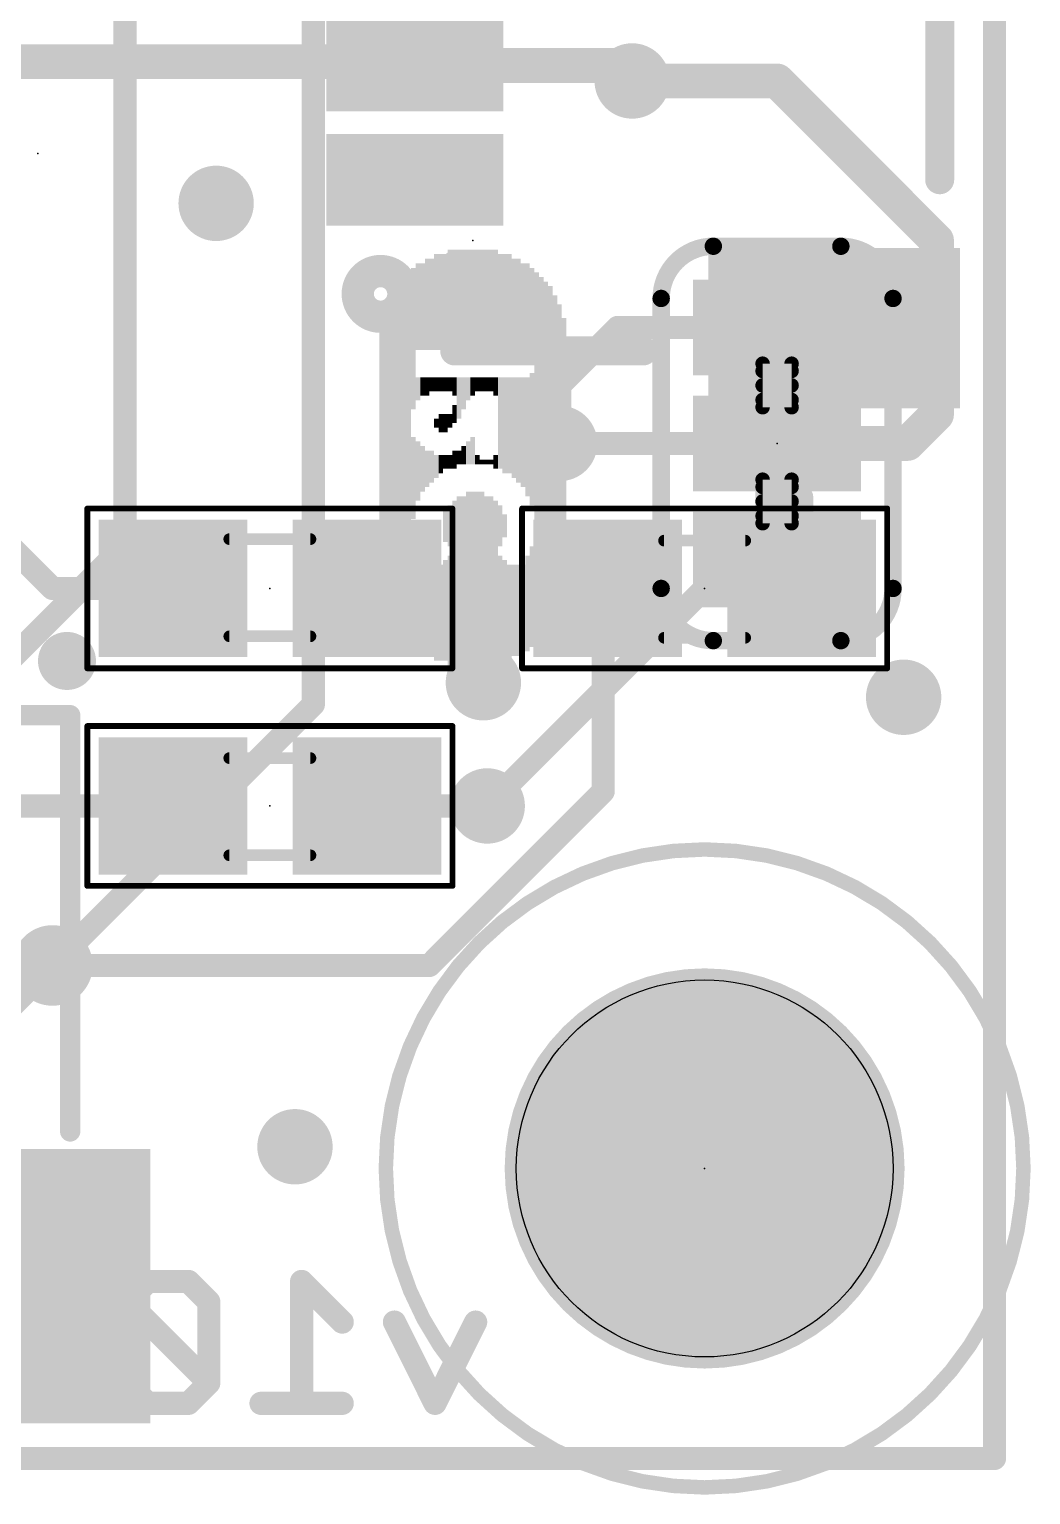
# Model space of a CAD drawing. Extents: x -38 to 69, y -13 to 33.
# Drawn here: x 16.94 to 25.72, y -0.32 to 12.52 of the extents above; entities that cross this region are included whole.
import ezdxf

# ---------------------------------------------------------------- set-up
doc = ezdxf.new("R2010")
doc.units = 0
for name, color, linetype in [('1', 12, 'CONTINUOUS'), ('16', 132, 'CONTINUOUS'), ('18', 110, 'CONTINUOUS'), ('20', 53, 'CONTINUOUS'), ('21', 41, 'CONTINUOUS'), ('22', 40, 'CONTINUOUS'), ('23', 53, 'CONTINUOUS'), ('24', 53, 'CONTINUOUS'), ('29', 253, 'CONTINUOUS'), ('30', 253, 'CONTINUOUS'), ('31', 253, 'CONTINUOUS'), ('39', 12, 'CONTINUOUS'), ('51', 53, 'CONTINUOUS')]:
    doc.layers.add(name, color=color, linetype=linetype)

# ---------------------------------------------------------------- blocks, each defined once
blk = doc.blocks.new('RECT')
blk.add_solid([(-0.5, -0.5), (0.5, -0.5), (-0.5, 0.5), (0.5, 0.5)])
blk = doc.blocks.new('ROUNDV')
at = {"const_width": 0.5}
blk.add_lwpolyline([(0, -0.25, 1), (0, 0.25, 1), (0, -0.25)], format="xyb", dxfattribs=at)

msp = doc.modelspace()

# ---------------------------------------------------------------- linework, layer by layer
at = {"layer": '1'}
for points, const_width in [([(25.4, 25.4), (25.4, 0)], 0.2032), ([(20.2852, 12.2348), (12.8698, 12.2348)], 0.3048), ([(20.32, 12.2), (20.2852, 12.2348)], 0.3048), ([(20.32, 12.2), (22.09, 12.2)], 0.3048), ([(22.09, 12.2), (22.225, 12.065)], 0.3048), ([(21.59, 8.89), (23.241, 8.89)], 0.2032), ([(23.241, 8.89), (23.71, 8.421)], 0.2032), ([(17.145, 7.62), (16.256, 8.509)], 0.2032), ([(23.71, 8.421), (23.71, 7.62)], 0.2032), ([(18.2, 7.62), (17.145, 7.62)], 0.2032), ([(22.01, 7.62), (21.971, 7.581)], 0.2032), ([(21.971, 7.581), (21.971, 5.842)], 0.2032), ([(21.971, 5.842), (20.447, 4.318)], 0.2032), ([(18.2, 5.715), (15.494, 5.715)], 0.2032), ([(19.9, 5.715), (20.955, 5.715)], 0.2032), ([(15.24, 4.318), (17.145, 4.318)], 0.2032), ([(17.145, 4.318), (20.447, 4.318)], 0.2032), ([(25.4, 0), (0, 0)], 0.2032)]:
    msp.add_lwpolyline(points, dxfattribs=dict(at, const_width=const_width))
for points, const_width in [([(20.3391, 12.2887, 1), (20.2313, 12.1809)], 0.1524), ([(20.32, 12.2762, 1), (20.32, 12.1238)], 0.1524), ([(20.2661, 12.1461, 1), (20.3739, 12.2539)], 0.1524), ([(20.2852, 12.1586, 1), (20.2852, 12.311)], 0.1524), ([(22.1439, 12.2539, 1), (22.0361, 12.1461)], 0.1524), ([(22.09, 12.1238, 1), (22.09, 12.2762)], 0.1524), ([(22.1711, 12.0111, 1), (22.2789, 12.1189)], 0.1524), ([(21.59, 8.9408, 1), (21.59, 8.8392)], 0.1016), ([(23.2769, 8.9259, 1), (23.2051, 8.8541)], 0.1016), ([(23.241, 8.8392, 1), (23.241, 8.9408)], 0.1016), ([(23.7608, 8.421, 1), (23.6592, 8.421)], 0.1016), ([(23.6741, 8.3851, 1), (23.7459, 8.4569)], 0.1016), ([(17.145, 7.6708, 1), (17.145, 7.5692)], 0.1016), ([(17.1091, 7.5841, 1), (17.1809, 7.6559)], 0.1016), ([(18.2, 7.5692, 1), (18.2, 7.6708)], 0.1016), ([(22.0459, 7.5841, 1), (21.9741, 7.6559)], 0.1016), ([(22.0218, 7.581, 1), (21.9202, 7.581)], 0.1016), ([(21.9351, 7.6169, 1), (22.0069, 7.5451)], 0.1016), ([(23.6592, 7.62, 1), (23.7608, 7.62)], 0.1016), ([(22.0069, 5.8061, 1), (21.9351, 5.8779)], 0.1016), ([(18.2, 5.6642, 1), (18.2, 5.7658)], 0.1016), ([(19.9, 5.7658, 1), (19.9, 5.6642)], 0.1016), ([(20.955, 5.6642, 1), (20.955, 5.7658)], 0.1016), ([(21.9202, 5.842, 1), (22.0218, 5.842)], 0.1016), ([(17.145, 4.3688, 1), (17.145, 4.2672)], 0.1016), ([(17.145, 4.2672, 1), (17.145, 4.3688)], 0.1016), ([(20.4111, 4.3539, 1), (20.4829, 4.2821)], 0.1016), ([(20.447, 4.2672, 1), (20.447, 4.3688)], 0.1016), ([(25.3492, 0, 1), (25.4508, 0)], 0.1016), ([(25.4, -0.0508, 1), (25.4, 0.0508)], 0.1016)]:
    msp.add_lwpolyline(points, format="xyb", dxfattribs=dict(at, const_width=const_width))
at = {"layer": '16'}
for points, const_width in [([(25.4, 25.4), (25.4, 0)], 0.2032), ([(19.431, 13.97), (19.431, 6.604)], 0.2032), ([(17.78, 13.335), (17.78, 8.001)], 0.2032), ([(22.225, 12.065), (23.495, 12.065)], 0.3048), ([(23.495, 12.065), (24.892, 10.668)], 0.3048), ([(24.892, 10.668), (24.892, 9.144)], 0.3048), ([(23.495, 8.89), (23.495, 9.906)], 0.254), ([(23.495, 8.89), (23.495, 9.906)], 0.254), ([(23.495, 8.89), (23.495, 9.906)], 0.254), ([(21.59, 9.398), (22.098, 9.906)], 0.2032), ([(22.098, 9.906), (23.495, 9.906)], 0.2032), ([(21.59, 8.89), (21.59, 9.398)], 0.2032), ([(24.892, 9.144), (24.638, 8.89)], 0.3048), ([(24.638, 8.89), (23.495, 8.89)], 0.3048), ([(23.495, 8.89), (23.495, 7.874)], 0.254), ([(23.495, 8.89), (23.495, 7.874)], 0.254), ([(17.78, 8.001), (15.494, 5.715)], 0.2032), ([(23.114, 7.874), (20.955, 5.715)], 0.2032), ([(23.114, 7.874), (23.495, 7.874)], 0.2032), ([(19.431, 6.604), (17.145, 4.318)], 0.2032), ([(17.145, 4.318), (15.621, 2.794)], 0.2032), ([(17.9808, 1.5503), (17.8028, 1.3724)], 0.2032), ([(18.3367, 1.5503), (17.9808, 1.5503)], 0.2032), ([(18.5146, 1.3724), (18.3367, 1.5503)], 0.2032), ([(19.684, 1.1944), (19.3281, 1.5503)], 0.2032), ([(19.3281, 1.5503), (19.3281, 0.4826)], 0.2032), ([(17.8028, 1.3724), (17.8028, 0.6606)], 0.2032), ([(18.5146, 0.6606), (17.8028, 1.3724)], 0.2032), ([(18.5146, 0.6606), (18.5146, 1.3724)], 0.2032), ([(20.4975, 0.4826), (20.1416, 1.1944)], 0.2032), ([(20.8534, 1.1944), (20.4975, 0.4826)], 0.2032), ([(17.8028, 0.6606), (17.9808, 0.4826)], 0.2032), ([(18.3367, 0.4826), (18.5146, 0.6606)], 0.2032), ([(17.9808, 0.4826), (18.3367, 0.4826)], 0.2032), ([(19.684, 0.4826), (18.9722, 0.4826)], 0.2032), ([(25.4, 0), (0, 0)], 0.2032)]:
    msp.add_lwpolyline(points, dxfattribs=dict(at, const_width=const_width))
for points, const_width in [([(22.225, 12.1412, 1), (22.225, 11.9888)], 0.1524), ([(23.5489, 12.1189, 1), (23.4411, 12.0111)], 0.1524), ([(23.495, 11.9888, 1), (23.495, 12.1412)], 0.1524), ([(24.9682, 10.668, 1), (24.8158, 10.668)], 0.1524), ([(24.8381, 10.6141, 1), (24.9459, 10.7219)], 0.1524), ([(23.5585, 9.906, 1), (23.4315, 9.906)], 0.127), ([(23.5585, 9.906, 1), (23.4315, 9.906)], 0.127), ([(23.5585, 9.906, 1), (23.4315, 9.906)], 0.127), ([(22.098, 9.9568, 1), (22.098, 9.8552)], 0.1016), ([(22.1339, 9.8701, 1), (22.0621, 9.9419)], 0.1016), ([(23.495, 9.8552, 1), (23.495, 9.9568)], 0.1016), ([(21.6408, 9.398, 1), (21.5392, 9.398)], 0.1016), ([(21.5541, 9.4339, 1), (21.6259, 9.3621)], 0.1016), ([(24.9459, 9.0901, 1), (24.8381, 9.1979)], 0.1524), ([(24.8158, 9.144, 1), (24.9682, 9.144)], 0.1524), ([(23.495, 8.9662, 1), (23.495, 8.8138)], 0.1524), ([(23.5585, 8.89, 1), (23.4315, 8.89)], 0.127), ([(23.5585, 8.89, 1), (23.4315, 8.89)], 0.127), ([(24.5841, 8.9439, 1), (24.6919, 8.8361)], 0.1524), ([(24.638, 8.8138, 1), (24.638, 8.9662)], 0.1524), ([(21.5392, 8.89, 1), (21.6408, 8.89)], 0.1016), ([(23.4315, 8.89, 1), (23.5585, 8.89)], 0.127), ([(23.4315, 8.89, 1), (23.5585, 8.89)], 0.127), ([(23.4315, 8.89, 1), (23.5585, 8.89)], 0.127), ([(17.8159, 7.9651, 1), (17.7441, 8.0369)], 0.1016), ([(17.7292, 8.001, 1), (17.8308, 8.001)], 0.1016), ([(23.114, 7.9248, 1), (23.114, 7.8232)], 0.1016), ([(23.1499, 7.8381, 1), (23.0781, 7.9099)], 0.1016), ([(23.495, 7.8232, 1), (23.495, 7.9248)], 0.1016), ([(23.4315, 7.874, 1), (23.5585, 7.874)], 0.127), ([(23.4315, 7.874, 1), (23.5585, 7.874)], 0.127), ([(19.4669, 6.5681, 1), (19.3951, 6.6399)], 0.1016), ([(19.3802, 6.604, 1), (19.4818, 6.604)], 0.1016), ([(20.9191, 5.7509, 1), (20.9909, 5.6791)], 0.1016), ([(17.1091, 4.3539, 1), (17.1809, 4.2821)], 0.1016), ([(17.1809, 4.2821, 1), (17.1091, 4.3539)], 0.1016), ([(17.9808, 1.6011, 1), (17.9808, 1.4995)], 0.1016), ([(18.0167, 1.5144, 1), (17.9448, 1.5862)], 0.1016), ([(18.3726, 1.5862, 1), (18.3007, 1.5144)], 0.1016), ([(18.3367, 1.4995, 1), (18.3367, 1.6011)], 0.1016), ([(19.364, 1.5862, 1), (19.2922, 1.5144)], 0.1016), ([(19.3789, 1.5503, 1), (19.2773, 1.5503)], 0.1016), ([(17.8536, 1.3724, 1), (17.752, 1.3724)], 0.1016), ([(17.8387, 1.4083, 1), (17.7669, 1.3364)], 0.1016), ([(17.7669, 1.4083, 1), (17.8387, 1.3364)], 0.1016), ([(18.5654, 1.3724, 1), (18.4638, 1.3724)], 0.1016), ([(18.4787, 1.3364, 1), (18.5505, 1.4083)], 0.1016), ([(20.187, 1.2171, 1), (20.0962, 1.1717)], 0.1016), ([(20.8988, 1.1717, 1), (20.808, 1.2171)], 0.1016), ([(19.6481, 1.1585, 1), (19.7199, 1.2303)], 0.1016), ([(17.8387, 0.6965, 1), (17.7669, 0.6246)], 0.1016), ([(17.752, 0.6606, 1), (17.8536, 0.6606)], 0.1016), ([(18.4638, 0.6606, 1), (18.5654, 0.6606)], 0.1016), ([(18.5505, 0.6246, 1), (18.4787, 0.6965)], 0.1016), ([(18.4787, 0.6246, 1), (18.5505, 0.6965)], 0.1016), ([(17.9808, 0.5334, 1), (17.9808, 0.4318)], 0.1016), ([(17.9448, 0.4467, 1), (18.0167, 0.5185)], 0.1016), ([(18.3007, 0.5185, 1), (18.3726, 0.4467)], 0.1016), ([(18.3367, 0.4318, 1), (18.3367, 0.5334)], 0.1016), ([(18.9722, 0.5334, 1), (18.9722, 0.4318)], 0.1016), ([(19.2773, 0.4826, 1), (19.3789, 0.4826)], 0.1016), ([(19.684, 0.4318, 1), (19.684, 0.5334)], 0.1016), ([(20.4521, 0.5053, 1), (20.5429, 0.4599)], 0.1016), ([(20.4521, 0.4599, 1), (20.5429, 0.5053)], 0.1016), ([(25.3492, 0, 1), (25.4508, 0)], 0.1016), ([(25.4, -0.0508, 1), (25.4, 0.0508)], 0.1016)]:
    msp.add_lwpolyline(points, format="xyb", dxfattribs=dict(at, const_width=const_width))
at = {"layer": '20', "const_width": 0.2032}
for points in [[(25.4, 25.4), (25.4, 0)], [(25.4, 0), (0, 0)]]:
    msp.add_lwpolyline(points, dxfattribs=at)
at = {"layer": '20', "const_width": 0.1016}
for points in [[(25.3492, 0, 1), (25.4508, 0)], [(25.4, -0.0508, 1), (25.4, 0.0508)]]:
    msp.add_lwpolyline(points, format="xyb", dxfattribs=at)
at = {"layer": '20'}
msp.add_circle((22.86, 2.54), 1.651, dxfattribs=at)
at = {"layer": '21'}
for points, const_width in [([(24.92, 11.2), (24.92, 14.2)], 0.254), ([(20.67, 9.7), (20.67, 10.45)], 0.254), ([(22.32, 9.7), (20.67, 9.7)], 0.254), ([(17.3, 6.51), (15.24, 6.51)], 0.1778), ([(17.3, 6.51), (17.3, 2.864)], 0.1778)]:
    msp.add_lwpolyline(points, dxfattribs=dict(at, const_width=const_width))
for points, const_width in [([(24.8565, 11.2, 1), (24.9835, 11.2)], 0.127), ([(20.02, 10.0586, 1), (20.02, 10.3414, 1), (20.02, 10.0586)], 0.4), ([(20.7335, 10.45, 1), (20.6065, 10.45)], 0.127), ([(20.67, 9.7635, 1), (20.67, 9.6365)], 0.127), ([(20.6065, 9.7, 1), (20.7335, 9.7)], 0.127), ([(22.32, 9.6365, 1), (22.32, 9.7635)], 0.127), ([(17.272, 6.858, 1), (17.272, 7.112, 1), (17.272, 6.858)], 0.254), ([(17.3445, 6.51, 1), (17.2555, 6.51)], 0.0889), ([(17.3, 6.4656, 1), (17.3, 6.5545)], 0.0889), ([(17.2555, 2.864, 1), (17.3445, 2.864)], 0.0889)]:
    msp.add_lwpolyline(points, format="xyb", dxfattribs=dict(at, const_width=const_width))
at = {"layer": '22'}
for points, const_width in [([(22.9362, 10.6172, 0.4142), (22.479, 10.16)], 0.1524), ([(22.9362, 10.6553, 1), (22.9362, 10.5791)], 0.0762), ([(22.9362, 10.5791, 1), (22.9362, 10.6553)], 0.0762), ([(24.511, 10.16, 0.4142), (24.0538, 10.6172)], 0.1524), ([(24.0538, 10.6553, 1), (24.0538, 10.5791)], 0.0762), ([(24.0538, 10.5791, 1), (24.0538, 10.6553)], 0.0762), ([(22.5171, 10.16, 1), (22.4409, 10.16)], 0.0762), ([(22.4409, 10.16, 1), (22.5171, 10.16)], 0.0762), ([(24.5491, 10.16, 1), (24.4729, 10.16)], 0.0762), ([(24.4729, 10.16, 1), (24.5491, 10.16)], 0.0762), ([(22.479, 7.62, 0.4142), (22.9362, 7.1628)], 0.1524), ([(22.5171, 7.62, 1), (22.4409, 7.62)], 0.0762), ([(22.4409, 7.62, 1), (22.5171, 7.62)], 0.0762), ([(24.0538, 7.1628, 0.4142), (24.511, 7.62)], 0.1524), ([(24.5491, 7.62, 1), (24.4729, 7.62)], 0.0762), ([(24.4729, 7.62, 1), (24.5491, 7.62)], 0.0762), ([(22.9362, 7.2009, 1), (22.9362, 7.1247)], 0.0762), ([(22.9362, 7.1247, 1), (22.9362, 7.2009)], 0.0762), ([(24.0538, 7.2009, 1), (24.0538, 7.1247)], 0.0762), ([(24.0538, 7.1247, 1), (24.0538, 7.2009)], 0.0762)]:
    msp.add_lwpolyline(points, format="xyb", dxfattribs=dict(at, const_width=const_width))
at = {"layer": '22', "const_width": 0.1524}
for points in [[(24.0538, 10.6172), (22.9362, 10.6172)], [(22.479, 10.16), (22.479, 7.62)], [(24.511, 7.62), (24.511, 10.16)], [(24.0538, 7.1628), (22.9362, 7.1628)]]:
    msp.add_lwpolyline(points, dxfattribs=at)
at = {"layer": '23'}
for p in [(19.05, 7.62), (22.86, 7.62), (19.05, 5.715), (22.86, 2.54)]:
    msp.add_point(p, dxfattribs=at)
at = {"layer": '24'}
for p in [(17.018, 11.43), (20.828, 10.668), (23.495, 8.89)]:
    msp.add_point(p, dxfattribs=at)
at = {"layer": '29', "const_width": 1.7526}
msp.add_lwpolyline([(22.86, 1.6637, 1), (22.86, 3.4163, 1), (22.86, 1.6637)], format="xyb", dxfattribs=at)
at = {"layer": '30'}
for points, const_width in [([(23.368, 9.6203, 1), (23.368, 9.5567)], 0.0635), ([(23.3998, 9.5885, 1), (23.3363, 9.5885)], 0.0635), ([(23.6537, 9.5885, 1), (23.5903, 9.5885)], 0.0635), ([(23.622, 9.5567, 1), (23.622, 9.6203)], 0.0635), ([(23.368, 9.5568, 1), (23.368, 9.4932)], 0.0635), ([(23.622, 9.4932, 1), (23.622, 9.5568)], 0.0635), ([(23.368, 9.4298, 1), (23.368, 9.3662)], 0.0635), ([(23.622, 9.3662, 1), (23.622, 9.4298)], 0.0635), ([(23.368, 9.2393, 1), (23.368, 9.1757)], 0.0635), ([(23.368, 9.3028, 1), (23.368, 9.2393)], 0.0635), ([(23.622, 9.2393, 1), (23.622, 9.3028)], 0.0635), ([(23.622, 9.1757, 1), (23.622, 9.2393)], 0.0635), ([(23.3363, 9.2075, 1), (23.3998, 9.2075)], 0.0635), ([(23.5903, 9.2075, 1), (23.6537, 9.2075)], 0.0635), ([(23.368, 8.6043, 1), (23.368, 8.5407)], 0.0635), ([(23.3998, 8.5725, 1), (23.3363, 8.5725)], 0.0635), ([(23.6537, 8.5725, 1), (23.5903, 8.5725)], 0.0635), ([(23.622, 8.5407, 1), (23.622, 8.6043)], 0.0635), ([(23.368, 8.5408, 1), (23.368, 8.4772)], 0.0635), ([(23.622, 8.4772, 1), (23.622, 8.5408)], 0.0635), ([(23.368, 8.4138, 1), (23.368, 8.3502)], 0.0635), ([(23.622, 8.3502, 1), (23.622, 8.4138)], 0.0635), ([(23.368, 8.2233, 1), (23.368, 8.1597)], 0.0635), ([(23.368, 8.2868, 1), (23.368, 8.2233)], 0.0635), ([(23.3363, 8.1915, 1), (23.3998, 8.1915)], 0.0635), ([(23.5903, 8.1915, 1), (23.6537, 8.1915)], 0.0635), ([(23.622, 8.2233, 1), (23.622, 8.2868)], 0.0635), ([(23.622, 8.1597, 1), (23.622, 8.2233)], 0.0635), ([(22.86, 1.6637, 1), (22.86, 3.4163, 1), (22.86, 1.6637)], 1.7526)]:
    msp.add_lwpolyline(points, format="xyb", dxfattribs=dict(at, const_width=const_width))
at = {"layer": '30', "const_width": 0.127}
for points in [[(23.368, 9.5885), (23.368, 9.2075)], [(23.622, 9.5885), (23.368, 9.5885)], [(23.622, 9.2075), (23.622, 9.5885)], [(23.368, 9.525), (23.622, 9.525)], [(23.368, 9.398), (23.622, 9.398)], [(23.368, 9.271), (23.622, 9.271)], [(23.368, 9.2075), (23.622, 9.2075)], [(23.368, 8.5725), (23.368, 8.1915)], [(23.622, 8.5725), (23.368, 8.5725)], [(23.622, 8.1915), (23.622, 8.5725)], [(23.368, 8.509), (23.622, 8.509)], [(23.368, 8.382), (23.622, 8.382)], [(23.368, 8.255), (23.622, 8.255)], [(23.368, 8.1915), (23.622, 8.1915)]]:
    msp.add_lwpolyline(points, dxfattribs=at)
at = {"layer": '39', "const_width": 0.0508}
for points in [[(17.45, 8.32), (20.65, 8.32)], [(17.45, 6.92), (17.45, 8.32)], [(20.65, 8.32), (20.65, 6.92)], [(21.26, 6.92), (21.26, 8.32)], [(21.26, 8.32), (24.46, 8.32)], [(24.46, 8.32), (24.46, 6.92)], [(20.65, 6.92), (17.45, 6.92)], [(24.46, 6.92), (21.26, 6.92)], [(17.45, 5.015), (17.45, 6.415)], [(17.45, 6.415), (20.65, 6.415)], [(20.65, 6.415), (20.65, 5.015)], [(20.65, 5.015), (17.45, 5.015)]]:
    msp.add_lwpolyline(points, dxfattribs=at)
at = {"layer": '39'}
for points, const_width in [([(17.45, 8.3327, 1), (17.45, 8.3073)], 0.0254), ([(17.4627, 8.32, 1), (17.4373, 8.32)], 0.0254), ([(20.6627, 8.32, 1), (20.6373, 8.32)], 0.0254), ([(20.65, 8.3073, 1), (20.65, 8.3327)], 0.0254), ([(21.2727, 8.32, 1), (21.2473, 8.32)], 0.0254), ([(21.26, 8.3327, 1), (21.26, 8.3073)], 0.0254), ([(24.4727, 8.32, 1), (24.4473, 8.32)], 0.0254), ([(24.46, 8.3073, 1), (24.46, 8.3327)], 0.0254), ([(17.45, 6.9327, 1), (17.45, 6.9073)], 0.0254), ([(17.4373, 6.92, 1), (17.4627, 6.92)], 0.0254), ([(20.6373, 6.92, 1), (20.6627, 6.92)], 0.0254), ([(20.65, 6.9073, 1), (20.65, 6.9327)], 0.0254), ([(21.26, 6.9327, 1), (21.26, 6.9073)], 0.0254), ([(21.2473, 6.92, 1), (21.2727, 6.92)], 0.0254), ([(24.4473, 6.92, 1), (24.4727, 6.92)], 0.0254), ([(24.46, 6.9073, 1), (24.46, 6.9327)], 0.0254), ([(17.4627, 6.415, 1), (17.4373, 6.415)], 0.0254), ([(17.45, 6.4277, 1), (17.45, 6.4023)], 0.0254), ([(20.6627, 6.415, 1), (20.6373, 6.415)], 0.0254), ([(20.65, 6.4023, 1), (20.65, 6.4277)], 0.0254), ([(22.86, -0.254, 1), (22.86, 5.334, 1), (22.86, -0.254)], 0.127), ([(17.45, 5.0277, 1), (17.45, 5.0023)], 0.0254), ([(17.4373, 5.015, 1), (17.4627, 5.015)], 0.0254), ([(20.6373, 5.015, 1), (20.6627, 5.015)], 0.0254), ([(20.65, 5.0023, 1), (20.65, 5.0277)], 0.0254)]:
    msp.add_lwpolyline(points, format="xyb", dxfattribs=dict(at, const_width=const_width))
at = {"layer": '51', "const_width": 0.1016}
for points in [[(18.694, 8.052), (19.406, 8.052)], [(23.216, 8.039), (22.504, 8.039)], [(18.694, 7.201), (19.406, 7.201)], [(23.216, 7.188), (22.504, 7.188)], [(19.406, 6.134), (18.694, 6.134)], [(19.406, 5.283), (18.694, 5.283)]]:
    msp.add_lwpolyline(points, dxfattribs=at)
at = {"layer": '51', "const_width": 0.0508}
for points in [[(18.694, 8.0774, 1), (18.694, 8.0266)], [(19.406, 8.0266, 1), (19.406, 8.0774)], [(22.504, 8.0644, 1), (22.504, 8.0136)], [(23.216, 8.0136, 1), (23.216, 8.0644)], [(18.694, 7.2264, 1), (18.694, 7.1756)], [(19.406, 7.1756, 1), (19.406, 7.2264)], [(22.504, 7.2134, 1), (22.504, 7.1626)], [(23.216, 7.1626, 1), (23.216, 7.2134)], [(18.694, 6.1594, 1), (18.694, 6.1086)], [(19.406, 6.1086, 1), (19.406, 6.1594)], [(18.694, 5.3084, 1), (18.694, 5.2576)], [(19.406, 5.2576, 1), (19.406, 5.3084)]]:
    msp.add_lwpolyline(points, format="xyb", dxfattribs=at)

# ---------------------------------------------------------------- block references
at = {"layer": '1'}
for p, xscale, yscale, rotation in [((20.32, 12.2), 0.6, 1.35, 90), ((20.32, 11.2), 0.6, 1.35, 90), ((23.995, 9.9), 1.2, 2, 90), ((17, 1.51), 2.2, 1.8, 270)]:
    msp.add_blockref('RECT', p, dxfattribs=dict(at, xscale=xscale, yscale=yscale, rotation=rotation))
at = {"layer": '1', "xscale": 1.1}
for p in [(18.2, 7.62), (19.9, 7.62)]:
    msp.add_blockref('RECT', p, dxfattribs=at)
at = {"layer": '1', "xscale": 1.1, "rotation": 180}
for p in [(22.01, 7.62), (23.71, 7.62), (18.2, 5.715), (19.9, 5.715)]:
    msp.add_blockref('RECT', p, dxfattribs=at)
at = {"layer": '16', "xscale": 0.635, "yscale": 1.27, "rotation": 270}
for p in [(23.495, 9.906), (23.495, 8.89), (23.495, 7.874)]:
    msp.add_blockref('RECT', p, dxfattribs=at)
at = {"layer": '18'}
for p, xscale, yscale in [((22.225, 12.065), 0.6604, 0.6604), ((22.225, 12.065), 0.6604, 0.6604), ((18.579, 10.993), 0.6604, 0.6604), ((18.579, 10.993), 0.6604, 0.6604), ((21.59, 8.89), 0.6604, 0.6604), ((21.59, 8.89), 0.6604, 0.6604), ((20.921, 6.794), 0.6604, 0.6604), ((20.921, 6.794), 0.6604, 0.6604), ((24.604, 6.667), 0.6604, 0.6604), ((24.604, 6.667), 0.6604, 0.6604), ((20.955, 5.715), 0.6604, 0.6604), ((20.955, 5.715), 0.6604, 0.6604), ((17.145, 4.318), 0.7056, 0.7056), ((17.145, 4.318), 0.7056, 0.7056), ((19.27, 2.73), 0.6604, 0.6604), ((19.27, 2.73), 0.6604, 0.6604)]:
    msp.add_blockref('ROUNDV', p, dxfattribs=dict(at, xscale=xscale, yscale=yscale))
at = {"layer": '22', "yscale": 0.04, "rotation": 270}
for p, xscale in [((20.508, 10.128), 0.84), ((20.548, 10.128), 0.84), ((20.588, 10.128), 0.84), ((20.628, 10.148), 0.88), ((20.668, 10.148), 0.88), ((20.708, 10.148), 0.88), ((20.748, 10.148), 0.88), ((20.788, 10.148), 0.88), ((20.828, 10.148), 0.88), ((20.868, 10.148), 0.88), ((20.908, 10.148), 0.88), ((20.948, 10.148), 0.88), ((20.988, 10.148), 0.88), ((21.028, 10.148), 0.88), ((21.068, 10.128), 0.84), ((21.108, 10.128), 0.84), ((21.148, 10.128), 0.84), ((20.308, 9.808), 1.24), ((20.348, 10.088), 0.76), ((20.388, 10.088), 0.76), ((20.428, 10.108), 0.8), ((20.468, 10.108), 0.8), ((21.188, 10.108), 0.8), ((21.228, 10.108), 0.8), ((21.268, 10.088), 0.76), ((21.308, 10.088), 0.76), ((21.348, 10.048), 0.76), ((20.148, 8.768), 3), ((20.188, 8.768), 3.08), ((20.228, 8.768), 3.16), ((20.268, 8.768), 3.24), ((21.388, 8.768), 3.24), ((21.428, 8.768), 3.16), ((21.468, 8.768), 3.08), ((21.508, 8.768), 3), ((20.108, 8.768), 2.84), ((21.548, 8.768), 2.84), ((20.068, 8.768), 2.68), ((21.588, 8.768), 2.68), ((20.028, 8.768), 2.44), ((21.628, 8.768), 2.44), ((21.348, 8.928), 1.16), ((20.348, 9.368), 0.2), ((20.388, 9.388), 0.16), ((20.428, 9.388), 0.16), ((20.468, 9.408), 0.12), ((20.508, 9.408), 0.12), ((20.548, 9.408), 0.12), ((20.588, 9.408), 0.12), ((20.628, 9.408), 0.12), ((20.668, 9.388), 0.16), ((20.708, 9.288), 0.36), ((20.748, 9.328), 0.28), ((20.788, 9.368), 0.2), ((20.828, 9.388), 0.16), ((20.868, 9.408), 0.12), ((20.908, 9.408), 0.12), ((20.948, 9.408), 0.12), ((20.988, 9.408), 0.12), ((21.028, 9.388), 0.16), ((21.068, 9.068), 0.8), ((21.108, 9.048), 0.84), ((21.148, 9.048), 0.84), ((21.188, 9.028), 0.88), ((21.228, 9.008), 0.92), ((21.268, 8.988), 0.96), ((21.308, 8.948), 1.04), ((20.548, 9.068), 0.16), ((20.588, 9.068), 0.16), ((20.628, 9.088), 0.12), ((20.668, 9.148), 0.16), ((20.508, 9.068), 0.08), ((20.308, 8.588), 0.72), ((20.348, 8.648), 0.52), ((20.388, 8.668), 0.4), ((20.748, 8.788), 0.16), ((20.788, 8.808), 0.2), ((20.828, 8.828), 0.24), ((20.428, 8.668), 0.32), ((20.468, 8.688), 0.28), ((20.508, 8.688), 0.2), ((20.548, 8.708), 0.16), ((20.588, 8.728), 0.12), ((20.628, 8.728), 0.12), ((20.668, 8.748), 0.16), ((20.708, 8.768), 0.12), ((20.868, 8.748), 0.08), ((20.908, 8.728), 0.04), ((20.948, 8.728), 0.04), ((20.988, 8.728), 0.04), ((21.028, 8.728), 0.12), ((20.628, 8.168), 0.36), ((20.668, 7.668), 1.44), ((20.708, 7.688), 1.48), ((20.748, 7.688), 1.48), ((20.788, 7.708), 1.52), ((20.828, 7.708), 1.52), ((20.868, 7.708), 1.52), ((20.908, 7.708), 1.52), ((20.948, 7.688), 1.48), ((20.988, 7.688), 1.48), ((21.028, 7.668), 1.44), ((21.068, 8.168), 0.36), ((20.588, 8.168), 0.28), ((21.108, 8.168), 0.2), ((21.348, 7.548), 0.88), ((20.348, 7.508), 0.88), ((20.388, 7.468), 0.8), ((20.588, 7.428), 0.88), ((20.628, 7.428), 0.96), ((21.068, 7.448), 0.92), ((21.108, 7.428), 0.88), ((21.308, 7.488), 0.84), ((20.428, 7.428), 0.8), ((20.468, 7.428), 0.8), ((20.508, 7.408), 0.84), ((20.548, 7.408), 0.84), ((21.148, 7.408), 0.84), ((21.188, 7.428), 0.8), ((21.228, 7.428), 0.8), ((21.268, 7.448), 0.76)]:
    msp.add_blockref('RECT', p, dxfattribs=dict(at, xscale=xscale))
msp.add_blockref('RECT', (20.308, 7.608), dxfattribs=at)
at = {"layer": '29'}
for p, xscale, yscale, rotation in [((20.32, 12.2), 0.8032, 1.5532, 90), ((20.32, 11.2), 0.8032, 1.5532, 90), ((23.995, 9.9), 1.4032, 2.2032, 90), ((22.01, 7.62), 1.3032, 1.2032, 180), ((23.71, 7.62), 1.3032, 1.2032, 180), ((18.2, 5.715), 1.3032, 1.2032, 180), ((19.9, 5.715), 1.3032, 1.2032, 180), ((17, 1.51), 2.4032, 2.0032, 270)]:
    msp.add_blockref('RECT', p, dxfattribs=dict(at, xscale=xscale, yscale=yscale, rotation=rotation))
at = {"layer": '29', "xscale": 1.3032, "yscale": 1.2032}
for p in [(18.2, 7.62), (19.9, 7.62)]:
    msp.add_blockref('RECT', p, dxfattribs=at)
at = {"layer": '30', "xscale": 0.8382, "yscale": 1.4732, "rotation": 270}
for p in [(23.495, 9.906), (23.495, 8.89), (23.495, 7.874)]:
    msp.add_blockref('RECT', p, dxfattribs=at)
at = {"layer": '31'}
for p, xscale, yscale, rotation in [((20.32, 12.2), 0.6, 1.35, 90), ((20.32, 11.2), 0.6, 1.35, 90), ((23.995, 9.9), 1.2, 2, 90), ((17, 1.51), 2.2, 1.8, 270)]:
    msp.add_blockref('RECT', p, dxfattribs=dict(at, xscale=xscale, yscale=yscale, rotation=rotation))
at = {"layer": '31', "xscale": 1.1}
for p in [(18.2, 7.62), (19.9, 7.62)]:
    msp.add_blockref('RECT', p, dxfattribs=at)
at = {"layer": '31', "xscale": 1.1, "rotation": 180}
for p in [(22.01, 7.62), (23.71, 7.62), (18.2, 5.715), (19.9, 5.715)]:
    msp.add_blockref('RECT', p, dxfattribs=at)
at = {"layer": '51', "xscale": 0.5001, "yscale": 0.95}
for p in [(18.4619, 7.6251), (19.6303, 7.6251)]:
    msp.add_blockref('RECT', p, dxfattribs=at)
at = {"layer": '51', "xscale": 0.5001, "yscale": 0.95, "rotation": 180}
for p in [(22.2797, 7.6149), (23.4482, 7.6149), (18.4698, 5.7099), (19.6381, 5.7099)]:
    msp.add_blockref('RECT', p, dxfattribs=at)

doc.saveas('drawing.dxf')
